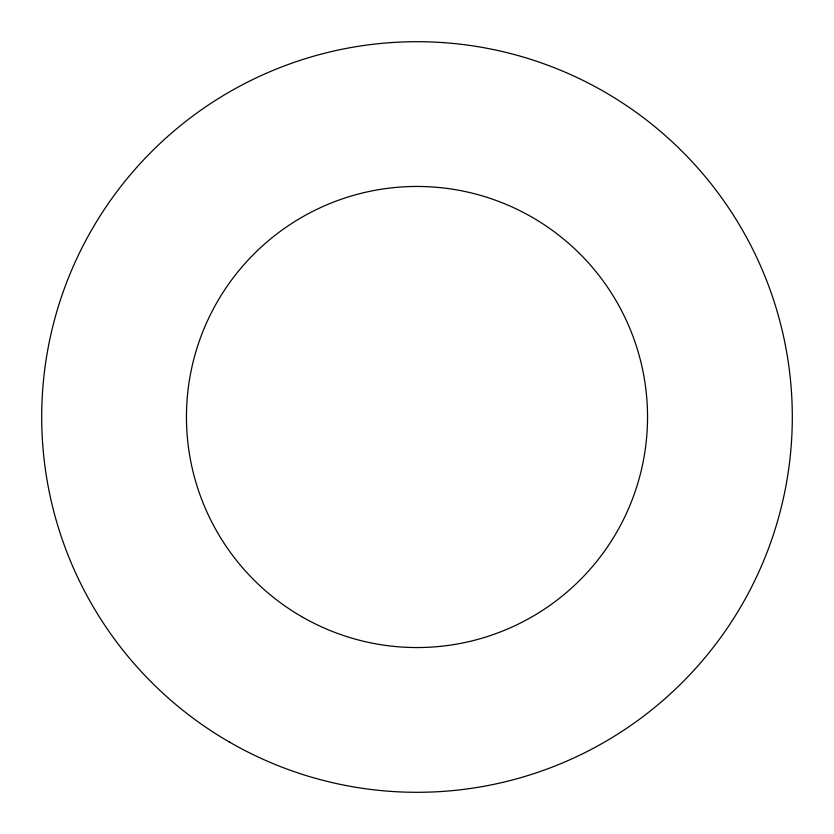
<?xml version="1.0" encoding="UTF-8"?>
<svg xmlns="http://www.w3.org/2000/svg" width="834" height="834" viewBox="0 0 834 834"><rect width="100%" height="100%" fill="white"/><g stroke="black" fill="none" stroke-linecap="round" stroke-linejoin="round"><path stroke-width="1.25" d="M301.731 616.66A230.538 230.538 0 0 0 647.538 417A230.538 230.538 0 0 0 301.731 217.34A230.538 230.538 0 0 0 301.731 616.66M229.35 742.02A375.3 375.3 0 0 0 792.3 417A375.3 375.3 0 0 0 229.35 91.98A375.3 375.3 0 0 0 229.35 742.02"/></g></svg>
